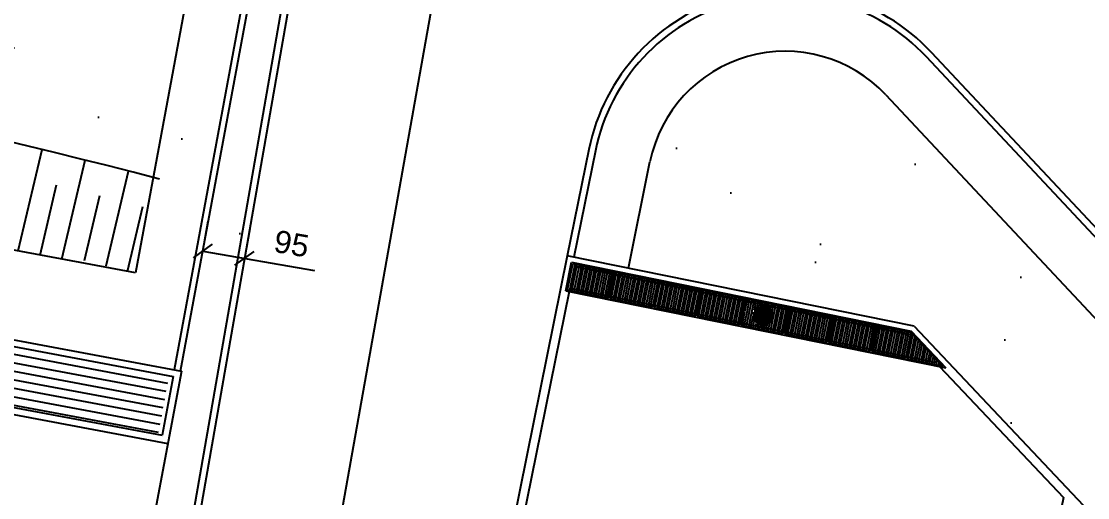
# Model space of a CAD drawing. Header units: metres. Extents: x 399 to 2240, y -1398 to 399.
# Drawn here: x 2008.3 to 2032.25, y -1127.17 to -1116.47 of the extents above; entities that cross this region are included whole.
import ezdxf

# ---------------------------------------------------------------- set-up
doc = ezdxf.new("R2010")
doc.units = ezdxf.units.M
doc.header["$MEASUREMENT"] = 0
doc.layers.add('ARQUITETURA', color=253, linetype='CONTINUOUS')
doc.styles.add('1-250', font='arial.ttf', dxfattribs={"height": 0.5})
pattern_1 = [(350.62296, (1466.5355, -762.2295), (4.08992, 4.08927), [0, -4.56, 0, -5.1, 0, -4.875]), (320.623, (1466.5355, -762.2295), (9.808834, 1.91215), [0, -2.46, 0, -4.11, 0, -1.575]), (280.623, (1464.013, -759.536), (6.39856, -6.807323), [0, -1.5, 0, -5.4, 0, -7.05]), (270.623, (1464.013, -759.536), (8.08648, -4.78256), [0, -0.75, 0, -3.54, 0, -4.05])]

msp = doc.modelspace()

# ---------------------------------------------------------------- hatches: boundary and pattern name
at = {"layer": 'ARQUITETURA'}
h = msp.add_hatch(dxfattribs=at)
h.set_pattern_fill('AR-SAND', color=116, scale=3, angle=-46.87704, style=0)
h.set_pattern_definition(pattern_1)
edge = h.paths.add_edge_path()
edge.add_line((1975.60633, -1066.67387), (1974.63716, -1065.63903))
edge.add_line((1974.63716, -1065.63903), (1982.06412, -1058.68343))
edge.add_line((1982.06412, -1058.68343), (1966.68757, -1042.26489))
edge.add_line((1966.68757, -1042.26489), (1959.10218, -1049.36887))
edge.add_line((1959.10218, -1049.36887), (1960.26444, -1050.60989))
edge.add_line((1960.26444, -1050.60989), (1933.85666, -1075.3417))
edge.add_line((1933.85666, -1075.3417), (1952.76175, -1095.5279))
edge.add_line((1952.76175, -1095.5279), (1956.41119, -1092.11007))
edge.add_line((1956.41119, -1092.11007), (1958.22264, -1094.04427))
edge.add_line((1958.22264, -1094.04427), (1954.5732, -1097.4621))
edge.add_line((1954.5732, -1097.4621), (1972.83299, -1116.95927))
edge.add_arc((1973.24659, -1274.84873), 157.89, 75.3039851, 90.1500894, ccw=False)
edge.add_line((2013.30181, -1122.12404), (2015.59659, -1109.84912))
edge.add_arc((2010.77896, -1108.95446), 4.9, -10.520336, 43.123159)
edge.add_line((2014.3554, -1105.60497), (2002.80154, -1093.26825))
edge.add_line((2002.80154, -1093.26825), (2001.34036, -1094.63669))
edge.add_line((2001.34036, -1094.63669), (1975.36439, -1066.90045))
edge.add_line((1975.36439, -1066.90045), (1975.60633, -1066.67387))
h.paths.add_polyline_path([(2013.16884, -1120.81125), (2011.93985, -1120.58303), (2014.19267, -1107.69193), (2015.48977, -1107.65064)])
h = msp.add_hatch(dxfattribs=at)
h.set_pattern_fill('AR-SAND', color=116, scale=3, angle=-46.87704, style=0)
h.set_pattern_definition(pattern_1)
edge = h.paths.add_edge_path()
edge.add_line((2048.41, -1161.91177), (2047.65012, -1163.91869))
edge.add_arc((2015.07334, -1249.95794), 92, 69.2619805, 79.4399463)
edge.add_line((2031.93381, -1159.51611), (2031.65771, -1160.99045))
edge.add_line((2031.65771, -1160.99045), (2009.51752, -1156.84446))
edge.add_line((2009.51752, -1156.84446), (2011.28916, -1147.38364))
edge.add_line((2011.28916, -1147.38364), (2033.26483, -1151.49876))
edge.add_line((2033.26483, -1151.49876), (2037.10785, -1132.5655))
edge.add_line((2037.10785, -1132.5655), (2028.35243, -1123.31469))
edge.add_line((2028.35243, -1123.31469), (2021.93458, -1122.01186))
edge.add_line((2021.93458, -1122.01186), (2022.41894, -1119.62587))
edge.add_arc((2025.45697, -1120.24259), 3.1, 43.122944, 168.524803, ccw=False)
edge.add_line((2027.71963, -1118.12354), (2040.23113, -1131.48169))
edge.add_arc((2039.06335, -1132.57546), 1.60001, -10.313402, 43.125526, ccw=False)
edge.add_line((2040.63751, -1132.86191), (2037.90754, -1147.41945))
edge.add_arc((2043.36451, -1148.4428), 5.5521, 169.3787, 228.403359)
edge.add_line((2039.67857, -1152.59486), (2048.41, -1161.91177))

# ---------------------------------------------------------------- linework, layer by layer
for p, q in [((2013.69297, -1106.86201, 0), (2010.86203, -1122.11847, 0)), ((2015.73338, -1107.07559, 0), (2008.78728, -1146.81337, 0)), ((2015.88117, -1107.10129), (2008.9343, -1146.84091)), ((2014.86659, -1107.38863, 0), (2011.72872, -1124.29404, 0)), ((2011.8762, -1124.32141, 0), (2015.01407, -1107.416, 0)), ((2014.99255, -1130.31236, 0), (2018.798, -1109.0077, 0)), ((2041.18979, -1130.67787, 0), (2028.63199, -1117.26908, 0)), ((2041.29378, -1130.56915, 0), (2028.74147, -1117.16655, 0)), ((2027.71963, -1118.12354, 0), (2040.23111, -1131.48167, 0)), ((2008.22748, -1121.6251), (2008.76438, -1119.34856)), ((2021.04692, -1119.34735, 0), (2020.56256, -1121.73334)), ((2021.19392, -1119.37719, 0), (2020.70957, -1121.76318)), ((2009.21146, -1121.80937), (2009.73572, -1119.58641)), ((2021.93458, -1122.01186, 0), (2022.41894, -1119.62587, 0)), ((2010.20281, -1121.96238), (2010.70561, -1119.83041)), ((2010.86203, -1122.11847, 0), (1999.97177, -1120.07908, 0)), ((2008.71947, -1121.71724), (2009.0911, -1120.14147)), ((2009.71783, -1121.84053), (2010.06217, -1120.38046)), ((2010.68742, -1122.08577), (2011.0318, -1120.62555)), ((2012.4882, -1120.96673), (2012.41558, -1121.38223)), ((2013.42884, -1121.13113), (2013.35622, -1121.54663)), ((2012.58952, -1121.47608), (2012.15556, -1121.78092)), ((2012.37254, -1121.6285), (2014.88435, -1122.0675)), ((2013.09619, -1121.94532), (2013.53016, -1121.64048)), ((2020.56256, -1121.73334), (2018.60297, -1131.38644)), ((2020.53088, -1122.51769), (2020.66019, -1121.8807)), ((2028.35243, -1123.31469), (2020.56256, -1121.73334)), ((2020.66019, -1121.8807), (2028.28882, -1123.42932)), ((1999.60731, -1122.02525), (2011.89373, -1124.32609)), ((2020.56036, -1122.49817), (2020.67972, -1121.91017)), ((2020.57011, -1122.50015), (2020.68948, -1121.91216)), ((2020.61911, -1122.51009), (2020.73848, -1121.9221)), ((2020.66811, -1122.52004), (2020.78748, -1121.93205)), ((2020.67972, -1121.91017), (2021.60796, -1122.09861)), ((2020.71711, -1122.52999), (2020.83648, -1121.942)), ((2020.71877, -1121.96912), (2028.25065, -1123.4981)), ((2028.24237, -1123.49643), (2020.71878, -1121.96913)), ((2020.76611, -1122.53994), (2020.88547, -1121.95194)), ((2020.81511, -1122.54988), (2020.93447, -1121.96189)), ((2020.86411, -1122.55983), (2020.98347, -1121.97184)), ((2020.91311, -1122.56978), (2021.03247, -1121.98178)), ((2020.96211, -1122.57972), (2021.08147, -1121.99173)), ((2021.01111, -1122.58967), (2021.13047, -1122.00168)), ((2021.06011, -1122.59962), (2021.17947, -1122.01162)), ((2021.10911, -1122.60956), (2021.22847, -1122.02157)), ((2021.15811, -1122.61951), (2021.27747, -1122.03152)), ((2021.20711, -1122.62946), (2021.32647, -1122.04147)), ((2021.2561, -1122.6394), (2021.37547, -1122.05141)), ((2021.3541, -1122.6593), (2021.47347, -1122.07131)), ((2021.4031, -1122.66925), (2021.52247, -1122.08125)), ((2021.40611, -1122.15179), (2021.42447, -1122.06136)), ((2021.4521, -1122.67919), (2021.57147, -1122.0912)), ((2021.60796, -1122.09861), (2021.4886, -1122.6866)), ((2021.63246, -1122.10358), (2021.5131, -1122.69157)), ((2021.5501, -1122.69909), (2021.66946, -1122.11109)), ((2021.5991, -1122.70903), (2021.71846, -1122.12104)), ((2021.63246, -1122.10358), (2022.59258, -1122.29849)), ((2021.6481, -1122.71898), (2021.76746, -1122.13099)), ((2021.6971, -1122.72893), (2021.81646, -1122.14093)), ((1999.5769, -1122.34215), (2011.58319, -1124.59053)), ((1999.5797, -1122.17268), (2011.70886, -1124.44408)), ((2021.3051, -1122.64935), (2021.40611, -1122.15179)), ((2021.7461, -1122.73887), (2021.86546, -1122.15088)), ((2021.7951, -1122.74882), (2021.91446, -1122.16083)), ((2021.8441, -1122.75877), (2021.96346, -1122.17078)), ((2021.8931, -1122.76871), (2022.01246, -1122.18072)), ((2021.9421, -1122.77866), (2022.06146, -1122.19067)), ((2021.99109, -1122.78861), (2022.11046, -1122.20062)), ((2022.04009, -1122.79856), (2022.15946, -1122.21056)), ((2022.08909, -1122.8085), (2022.20846, -1122.22051)), ((2022.13809, -1122.81845), (2022.25746, -1122.23046)), ((2022.18709, -1122.8284), (2022.30646, -1122.2404)), ((2022.23609, -1122.83834), (2022.35545, -1122.25035)), ((2022.28509, -1122.84829), (2022.40445, -1122.2603)), ((2022.33409, -1122.85824), (2022.45345, -1122.27025)), ((2022.38309, -1122.86818), (2022.50245, -1122.28019)), ((2022.43209, -1122.87813), (2022.55145, -1122.29014)), ((2022.59258, -1122.29849), (2022.47322, -1122.88648)), ((2022.61708, -1122.30346), (2022.49772, -1122.89145)), ((2022.53009, -1122.89803), (2022.64945, -1122.31003)), ((2022.57909, -1122.90797), (2022.69845, -1122.31998)), ((2022.61708, -1122.30346), (2023.56863, -1122.49663)), ((2022.62809, -1122.91792), (2022.74745, -1122.32993)), ((2022.67709, -1122.92787), (2022.79645, -1122.33987)), ((2022.72609, -1122.93781), (2022.84545, -1122.34982)), ((2022.77508, -1122.94776), (2022.89445, -1122.35977)), ((2022.82408, -1122.95771), (2022.94345, -1122.36971)), ((2022.87308, -1122.96765), (2022.99245, -1122.37966)), ((1999.54239, -1122.52645), (2011.54868, -1124.77483)), ((2020.60439, -1122.53261), (2018.83876, -1131.23023)), ((2020.53088, -1122.51769), (2029.06583, -1124.2503)), ((2020.56036, -1122.49817), (2021.4886, -1122.6866)), ((2020.6193, -1122.45911), (2028.84835, -1124.12962)), ((2022.92208, -1122.9776), (2023.04145, -1122.38961)), ((2022.97108, -1122.98755), (2023.09045, -1122.39956)), ((2023.02008, -1122.99749), (2023.13944, -1122.4095)), ((2023.06908, -1123.00744), (2023.18844, -1122.41945)), ((2023.11808, -1123.01739), (2023.23744, -1122.4294)), ((2023.16708, -1123.02734), (2023.28644, -1122.43934)), ((2023.21608, -1123.03728), (2023.33544, -1122.44929)), ((2023.26508, -1123.04723), (2023.38444, -1122.45924)), ((2023.31408, -1123.05718), (2023.43344, -1122.46918)), ((2023.36308, -1123.06712), (2023.48244, -1122.47913)), ((2023.41208, -1123.07707), (2023.53144, -1122.48908)), ((2023.56863, -1122.49663), (2023.44926, -1123.08462)), ((2023.59312, -1122.5016), (2023.47376, -1123.08959)), ((2023.51007, -1123.09696), (2023.62944, -1122.50897)), ((2023.55907, -1123.10691), (2023.67844, -1122.51892)), ((2023.59312, -1122.5016), (2024.54835, -1122.69551)), ((2023.60807, -1123.11686), (2023.72744, -1122.52887)), ((2023.65707, -1123.1268), (2023.77644, -1122.53881)), ((2023.70607, -1123.13675), (2023.82544, -1122.54876)), ((2023.75507, -1123.1467), (2023.87443, -1122.55871)), ((2023.80407, -1123.15665), (2023.92343, -1122.56865)), ((2023.85307, -1123.16659), (2023.97243, -1122.5786)), ((2023.90207, -1123.17654), (2024.02143, -1122.58855)), ((2023.95107, -1123.18649), (2024.07043, -1122.59849)), ((2024.00007, -1123.19643), (2024.11943, -1122.60844)), ((2024.04907, -1123.20638), (2024.16843, -1122.61839)), ((1999.50788, -1122.71074), (2011.51417, -1124.95913)), ((2021.5131, -1122.69157), (2022.47322, -1122.88648)), ((2024.09807, -1123.21633), (2024.21743, -1122.62834)), ((2024.14707, -1123.22627), (2024.26643, -1122.63828)), ((2024.19607, -1123.23622), (2024.31543, -1122.64823)), ((2024.24507, -1123.24617), (2024.36443, -1122.65818)), ((2024.29406, -1123.25612), (2024.41343, -1122.66812)), ((2024.34306, -1123.26606), (2024.46243, -1122.67807)), ((2024.39206, -1123.27601), (2024.51143, -1122.68802)), ((2024.54835, -1122.69551), (2024.42898, -1123.2835)), ((2024.57285, -1122.70049), (2024.45348, -1123.28848)), ((2024.55257, -1122.98798), (2024.60943, -1122.70791)), ((2024.57285, -1122.70049), (2025.53297, -1122.89539)), ((2024.58806, -1123.3158), (2024.70742, -1122.7278)), ((2024.60114, -1123.00002), (2024.65842, -1122.71786)), ((2024.63706, -1123.32574), (2024.75642, -1122.73775)), ((2024.76424, -1122.95056), (2024.80542, -1122.7477)), ((2024.89904, -1122.85866), (2024.81849, -1123.25544)), ((2024.82796, -1122.88799), (2024.85442, -1122.75765)), ((2024.92528, -1122.85506), (2024.84, -1123.27511)), ((2024.87354, -1122.86496), (2024.85563, -1122.87152)), ((2024.95175, -1122.85029), (2024.8635, -1123.28498)), ((2024.88444, -1122.8611), (2024.90342, -1122.76759)), ((2024.9765, -1122.85398), (2024.88775, -1123.29118)), ((2024.88898, -1122.86426), (2025.09227, -1122.90553)), ((2025.00099, -1122.85895), (2024.91224, -1123.29615)), ((2024.94196, -1122.84824), (2024.9248, -1122.85113)), ((2025.02549, -1122.86392), (2024.93673, -1123.30112)), ((2024.93753, -1122.85087), (2024.95242, -1122.77754)), ((2024.96083, -1122.84952), (2024.94196, -1122.84824)), ((2024.94634, -1122.85041), (2025.05071, -1122.87159)), ((2024.98816, -1122.8528), (2025.00142, -1122.78749)), ((2025.03113, -1122.86124), (2025.01301, -1122.85629)), ((2025.0583, -1122.87186), (2025.03113, -1122.86124)), ((2025.03659, -1122.86555), (2025.05042, -1122.79743)), ((2025.08273, -1122.88957), (2025.09942, -1122.80738)), ((2025.12606, -1122.92748), (2025.14842, -1122.81733)), ((2025.12705, -1123.42521), (2025.24642, -1122.83722)), ((2025.1648, -1122.98796), (2025.19742, -1122.82727)), ((2025.17605, -1123.43516), (2025.29542, -1122.84717)), ((2025.22505, -1123.44511), (2025.34442, -1122.85711)), ((1999.43885, -1123.07934), (2011.44514, -1125.32772)), ((1999.47337, -1122.89504), (2011.47966, -1125.14342)), ((2022.49772, -1122.89145), (2023.44926, -1123.08462)), ((2023.47376, -1123.08959), (2024.42898, -1123.2835)), ((2024.49006, -1123.2959), (2024.5515, -1122.99325)), ((2024.53906, -1123.30585), (2024.60098, -1123.00085)), ((2024.60098, -1123.00085), (2024.60114, -1123.00002)), ((2024.72537, -1123.08607), (2024.72657, -1123.09269)), ((2024.72657, -1123.09269), (2024.73065, -1123.12285)), ((2024.72993, -1123.03217), (2024.72968, -1123.0334)), ((2024.73835, -1123.00328), (2024.72993, -1123.03217)), ((2024.73041, -1123.03609), (2025.17128, -1123.12559)), ((2024.73854, -1123.02117), (2024.73208, -1123.05301)), ((2024.73279, -1123.06208), (2025.16509, -1123.14984)), ((2024.73516, -1123.08806), (2025.15767, -1123.17383)), ((2024.73909, -1122.9996), (2024.73835, -1123.00328)), ((2024.78069, -1122.93919), (2024.74141, -1123.13268)), ((2024.74151, -1123.01284), (2025.17871, -1123.1016)), ((2024.75383, -1122.98984), (2025.18613, -1123.0776)), ((2024.81289, -1122.9062), (2024.7567, -1123.18297)), ((2024.7657, -1122.95017), (2024.76398, -1122.95238)), ((2024.78342, -1122.92572), (2024.7657, -1122.95017)), ((2024.76615, -1122.96684), (2025.17763, -1123.05037)), ((2024.8416, -1122.89035), (2024.77722, -1123.20754)), ((2024.77724, -1122.94359), (2025.16913, -1123.02314)), ((2024.80554, -1122.90471), (2024.78342, -1122.92572)), ((2024.78956, -1122.92059), (2025.16063, -1122.99592)), ((2024.87032, -1122.8745), (2024.79773, -1123.2321)), ((2024.82838, -1122.88639), (2024.80554, -1122.90471)), ((2024.82148, -1122.90157), (2025.15213, -1122.96869)), ((2024.85563, -1122.87152), (2024.82838, -1122.88639)), ((2024.85462, -1122.88279), (2025.13506, -1122.93972)), ((2025.04973, -1122.87012), (2024.96272, -1123.29875)), ((2025.07149, -1122.88856), (2024.9887, -1123.29637)), ((2025.0935, -1122.90578), (2025.01469, -1123.294)), ((2025.1155, -1122.923), (2025.04067, -1123.29162)), ((2025.08448, -1122.88738), (2025.0583, -1122.87186)), ((2025.13726, -1122.94144), (2025.07063, -1123.26965)), ((2025.10869, -1122.90632), (2025.08448, -1122.88738)), ((2025.15554, -1122.97703), (2025.10134, -1123.24401)), ((2025.12995, -1122.92721), (2025.10869, -1122.90632)), ((2025.1319, -1122.93015), (2025.12995, -1122.92721)), ((2025.17108, -1123.02609), (2025.1318, -1123.21959)), ((2025.16314, -1122.9773), (2025.16118, -1122.97435)), ((2025.17408, -1123.00502), (2025.16314, -1122.9773)), ((2025.17359, -1123.00747), (2025.17408, -1123.00502)), ((2025.18183, -1123.12391), (2025.18535, -1123.09402)), ((2025.18641, -1123.06363), (2025.18446, -1123.06069)), ((2025.18638, -1123.07638), (2025.18464, -1123.08495)), ((2025.18535, -1123.09402), (2025.18641, -1123.06363)), ((2025.19445, -1123.08057), (2025.1871, -1123.07907)), ((2025.27405, -1123.45505), (2025.39341, -1122.86706)), ((2025.32305, -1123.465), (2025.44241, -1122.87701)), ((2025.37205, -1123.47495), (2025.49141, -1122.88696)), ((2025.53297, -1122.89539), (2025.4136, -1123.48338)), ((2025.55747, -1122.90036), (2025.4381, -1123.48836)), ((2025.47005, -1123.49484), (2025.58941, -1122.90685)), ((2025.51905, -1123.50479), (2025.63841, -1122.9168)), ((2025.55747, -1122.90036), (2026.51514, -1123.09477)), ((2025.56805, -1123.51474), (2025.68741, -1122.92674)), ((2025.61705, -1123.52468), (2025.73641, -1122.93669)), ((2025.66605, -1123.53463), (2025.78541, -1122.94664)), ((2025.71505, -1123.54458), (2025.83441, -1122.95658)), ((2025.76404, -1123.55452), (2025.88341, -1122.96653)), ((2025.81304, -1123.56447), (2025.93241, -1122.97648)), ((2025.86204, -1123.57442), (2025.98141, -1122.98643)), ((2025.91104, -1123.58436), (2026.03041, -1122.99637)), ((2025.96004, -1123.59431), (2026.07941, -1123.00632)), ((2026.00904, -1123.60426), (2026.12841, -1123.01627)), ((2026.05804, -1123.61421), (2026.1774, -1123.02621)), ((2026.10704, -1123.62415), (2026.2264, -1123.03616)), ((2026.15604, -1123.6341), (2026.2754, -1123.04611)), ((2026.20504, -1123.64405), (2026.3244, -1123.05605)), ((2026.25404, -1123.65399), (2026.3734, -1123.066)), ((2026.30304, -1123.66394), (2026.4224, -1123.07595)), ((2026.35204, -1123.67389), (2026.4714, -1123.08589)), ((2026.51514, -1123.09477), (2026.39577, -1123.68277)), ((2026.53964, -1123.09975), (2026.42027, -1123.68774)), ((2026.53964, -1123.09975), (2027.48873, -1123.29241)), ((1999.40434, -1123.26363), (2011.41063, -1125.51201)), ((2024.45348, -1123.28848), (2025.4136, -1123.48338)), ((2024.68606, -1123.33569), (2024.72871, -1123.1256)), ((2024.73065, -1123.12285), (2024.73768, -1123.15105)), ((2024.73506, -1123.34564), (2024.76299, -1123.20806)), ((2024.73768, -1123.15105), (2024.74985, -1123.17903)), ((2024.73876, -1123.1143), (2025.15025, -1123.19783)), ((2024.74114, -1123.14028), (2025.1318, -1123.21959)), ((2024.74474, -1123.16651), (2025.10601, -1123.23985)), ((2024.74985, -1123.17903), (2024.76374, -1123.2048)), ((2024.76374, -1123.2048), (2024.77375, -1123.21831)), ((2024.76793, -1123.19673), (2025.08144, -1123.26037)), ((2024.78406, -1123.35558), (2024.80451, -1123.25485)), ((2024.79358, -1123.22743), (2025.05688, -1123.28088)), ((2024.8104, -1123.25763), (2024.82728, -1123.2687)), ((2024.82045, -1123.25839), (2025.0017, -1123.29518)), ((2024.82728, -1123.2687), (2024.83976, -1123.27634)), ((2024.83306, -1123.36553), (2024.84941, -1123.28497)), ((2024.88206, -1123.37548), (2024.89678, -1123.30293)), ((2024.88871, -1123.29902), (2024.91075, -1123.3035)), ((2024.91075, -1123.3035), (2024.94039, -1123.30824)), ((2024.93106, -1123.38543), (2024.94635, -1123.31007)), ((2024.94039, -1123.30824), (2024.9698, -1123.30784)), ((2024.9698, -1123.30784), (2024.99995, -1123.30376)), ((2024.98006, -1123.39537), (2024.99821, -1123.30595)), ((2024.99995, -1123.30376), (2025.02938, -1123.29698)), ((2025.02905, -1123.40532), (2025.05288, -1123.28794)), ((2025.02938, -1123.29698), (2025.04877, -1123.28944)), ((2025.07805, -1123.41527), (2025.11214, -1123.24735)), ((2025.09394, -1123.26163), (2025.10745, -1123.25162)), ((2025.10745, -1123.25162), (2025.12048, -1123.23769)), ((2025.15319, -1123.19588), (2025.16255, -1123.1812)), ((2025.16255, -1123.1812), (2025.17341, -1123.1528)), ((2025.17341, -1123.1528), (2025.18183, -1123.12391)), ((2026.45004, -1123.69378), (2026.5694, -1123.10579)), ((2026.49904, -1123.70373), (2026.6184, -1123.11574)), ((2026.54803, -1123.71367), (2026.6674, -1123.12568)), ((2026.59703, -1123.72362), (2026.7164, -1123.13563)), ((2026.64603, -1123.73357), (2026.7654, -1123.14558)), ((2026.69503, -1123.74352), (2026.8144, -1123.15552)), ((2026.74403, -1123.75346), (2026.8634, -1123.16547)), ((2026.79303, -1123.76341), (2026.91239, -1123.17542)), ((2026.84203, -1123.77336), (2026.96139, -1123.18536)), ((2026.89103, -1123.7833), (2027.01039, -1123.19531)), ((2026.94003, -1123.79325), (2027.05939, -1123.20526)), ((2026.98903, -1123.8032), (2027.10839, -1123.2152)), ((2027.03803, -1123.81314), (2027.15739, -1123.22515)), ((2027.08703, -1123.82309), (2027.20639, -1123.2351)), ((2027.13603, -1123.83304), (2027.25539, -1123.24505)), ((2027.18503, -1123.84298), (2027.30439, -1123.25499)), ((2027.23403, -1123.85293), (2027.35339, -1123.26494)), ((2027.28302, -1123.86288), (2027.40239, -1123.27489)), ((2027.33202, -1123.87283), (2027.45139, -1123.28483)), ((2027.48873, -1123.29241), (2027.36937, -1123.88041)), ((2027.51323, -1123.29739), (2027.39387, -1123.88538)), ((2027.43002, -1123.89272), (2027.54939, -1123.30473)), ((2027.47902, -1123.90267), (2027.59839, -1123.31467)), ((2027.51323, -1123.29739), (2028.2761, -1123.45225)), ((2027.52802, -1123.91261), (2027.64738, -1123.32462)), ((2027.57702, -1123.92256), (2027.69638, -1123.33457)), ((2027.62602, -1123.93251), (2027.74538, -1123.34451)), ((2028.35243, -1123.31469), (2037.10785, -1132.5655)), ((1999.33305, -1123.48979), (2011.46221, -1125.76118)), ((1999.36983, -1123.44793), (2011.37612, -1125.69631)), ((2025.4381, -1123.48836), (2026.39577, -1123.68277)), ((2027.67502, -1123.94245), (2027.79438, -1123.35446)), ((2027.72402, -1123.9524), (2027.84338, -1123.36441)), ((2027.77302, -1123.96235), (2027.89238, -1123.37436)), ((2027.82202, -1123.97229), (2027.94138, -1123.3843)), ((2027.87102, -1123.98224), (2027.97688, -1123.46074)), ((2027.92002, -1123.99219), (2028.03938, -1123.4042)), ((2027.96902, -1124.00214), (2028.08838, -1123.41414)), ((2027.97688, -1123.46074), (2027.98043, -1123.44325)), ((2027.98043, -1123.44325), (2027.99038, -1123.39425)), ((2028.01802, -1124.01208), (2028.13738, -1123.42409)), ((2028.06701, -1124.02203), (2028.18638, -1123.43404)), ((2028.11601, -1124.03198), (2028.2251, -1123.49462)), ((2028.27617, -1123.45233), (2028.15682, -1124.04026)), ((2028.29717, -1123.47452), (2028.18132, -1124.04523)), ((2028.21401, -1124.05187), (2028.3252, -1123.50414)), ((2028.2251, -1123.49462), (2028.22543, -1123.49298)), ((2028.22543, -1123.49298), (2028.23538, -1123.44398)), ((2028.26301, -1124.06182), (2028.36721, -1123.54852)), ((2028.2761, -1123.45225), (2028.27617, -1123.45233)), ((2028.28882, -1123.42932), (2029.06583, -1124.2503)), ((2028.29717, -1123.47452), (2028.99334, -1124.21007)), ((1999.3036, -1123.64705), (2011.59002, -1125.9479)), ((2026.42027, -1123.68774), (2027.36937, -1123.88041)), ((2028.31201, -1124.07176), (2028.40922, -1123.59291)), ((2028.36101, -1124.08171), (2028.45123, -1123.63729)), ((2028.41001, -1124.09166), (2028.49324, -1123.68168)), ((2028.45901, -1124.10161), (2028.53525, -1123.72606)), ((2028.50801, -1124.11155), (2028.57725, -1123.77045)), ((2028.55701, -1124.1215), (2028.61926, -1123.81483)), ((2027.39387, -1123.88538), (2028.15682, -1124.04026)), ((2028.18132, -1124.04523), (2028.99334, -1124.21007)), ((2028.60601, -1124.13145), (2028.66127, -1123.85922)), ((2028.66717, -1124.08147), (2028.70328, -1123.9036)), ((2028.71558, -1124.09434), (2028.74529, -1123.94799)), ((2028.75301, -1124.16129), (2028.7873, -1123.99237)), ((2028.81239, -1124.12007), (2028.8293, -1124.03676)), ((2028.65501, -1124.14139), (2028.66495, -1124.09239)), ((2028.66495, -1124.09239), (2028.66717, -1124.08147)), ((2028.70401, -1124.15134), (2028.71395, -1124.10234)), ((2028.71395, -1124.10234), (2028.71558, -1124.09434)), ((2028.802, -1124.17123), (2028.81195, -1124.12223)), ((2028.81195, -1124.12223), (2028.81239, -1124.12007)), ((2028.851, -1124.18118), (2028.87131, -1124.08114)), ((2028.9, -1124.19113), (2028.91332, -1124.12553)), ((2028.92083, -1124.22086), (2031.70601, -1127.15851)), ((2028.949, -1124.20107), (2028.95533, -1124.16991)), ((2011.89373, -1124.32609), (2008.00071, -1145.11471)), ((2011.70886, -1124.44408), (2011.46221, -1125.76118)), ((2031.70601, -1127.15851), (2030.40289, -1133.57777))]:
    msp.add_line(p, q, dxfattribs=at)
for centre, radius, start, end in [((1971.57584, -1273.32318, 0), 158.40193, 75.4377527, 89.490806), ((2025.45697, -1120.24259, 0), 3.1, 43.122944, 168.524803)]:
    msp.add_arc(centre, radius, start, end, dxfattribs=at)
at = {"layer": 'ARQUITETURA', "extrusion": (-6.75096e-08, -4.27644e-08, 1)}
for radius in [4.5, 4.35]:
    msp.add_arc((2025.45697, -1120.24259, -0.00009), radius, 43.122944, 168.524803, dxfattribs=at)

# ---------------------------------------------------------------- texts
at = {"layer": 'ARQUITETURA', "style": '1-250'}
msp.add_text('95', height=0.5, rotation=350.086214, dxfattribs=at).set_placement((2013.9448, -1121.64085))

doc.saveas('drawing.dxf')
